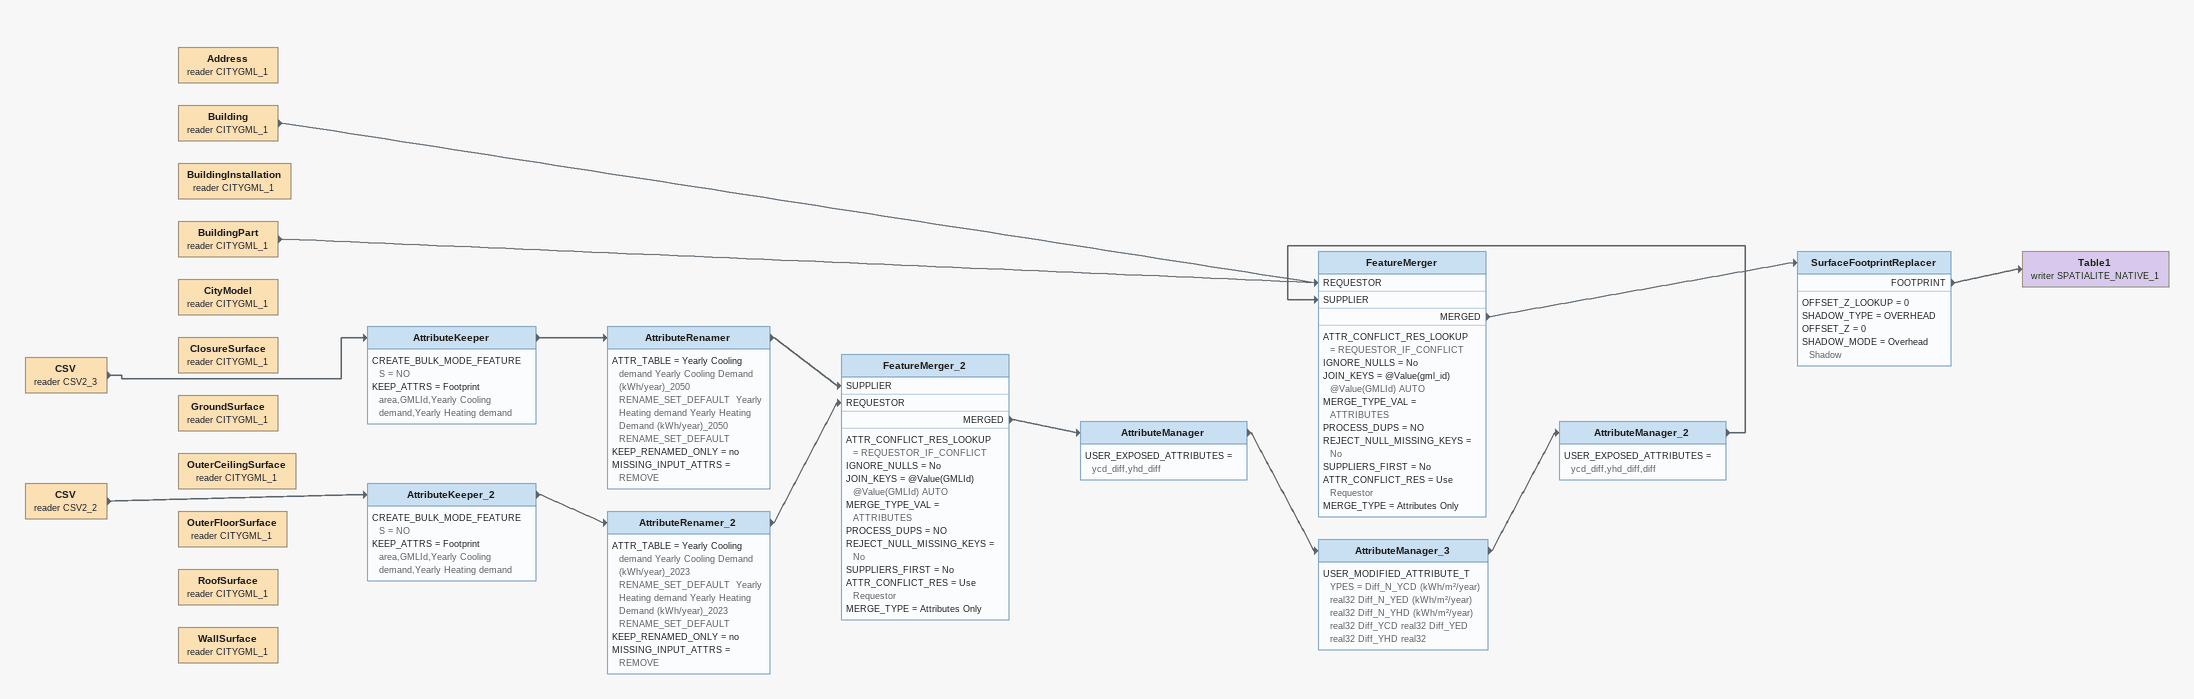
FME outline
CSV (reader CSV2_3)
    -> AttributeKeeper
AttributeKeeper
    CREATE_BULK_MODE_FEATURES = NO
    KEEP_ATTRS = Footprint area,GMLId,Yearly Cooling demand,Yearly Heating demand
    -> AttributeRenamer
AttributeRenamer
    ATTR_TABLE = Yearly Cooling demand Yearly Cooling Demand (kWh/year)_2050 RENAME_SET_DEFAULT  Yearly Heating demand Yearly Heating Demand (kWh/year)_2050 RENAME_SET_DEFAULT
    KEEP_RENAMED_ONLY = no
    MISSING_INPUT_ATTRS = REMOVE
    -> FeatureMerger_2 [SUPPLIER]
CSV (reader CSV2_2)
    -> AttributeKeeper_2
AttributeKeeper_2
    CREATE_BULK_MODE_FEATURES = NO
    KEEP_ATTRS = Footprint area,GMLId,Yearly Cooling demand,Yearly Heating demand
    -> AttributeRenamer_2
AttributeRenamer_2
    ATTR_TABLE = Yearly Cooling demand Yearly Cooling Demand (kWh/year)_2023 RENAME_SET_DEFAULT  Yearly Heating demand Yearly Heating Demand (kWh/year)_2023 RENAME_SET_DEFAULT
    KEEP_RENAMED_ONLY = no
    MISSING_INPUT_ATTRS = REMOVE
    -> FeatureMerger_2 [REQUESTOR]
FeatureMerger_2
    ATTR_CONFLICT_RES_LOOKUP = REQUESTOR_IF_CONFLICT
    IGNORE_NULLS = No
    JOIN_KEYS = @Value(GMLId) @Value(GMLId) AUTO
    MERGE_TYPE_VAL = ATTRIBUTES
    PROCESS_DUPS = NO
    REJECT_NULL_MISSING_KEYS = No
    SUPPLIERS_FIRST = No
    ATTR_CONFLICT_RES = Use Requestor
    MERGE_TYPE = Attributes Only
    MERGED -> AttributeManager
AttributeManager
    USER_EXPOSED_ATTRIBUTES = ycd_diff,yhd_diff
    -> AttributeManager_3
AttributeManager_3
    USER_MODIFIED_ATTRIBUTE_TYPES = Diff_N_YCD (kWh/m²/year) real32 Diff_N_YED (kWh/m²/year) real32 Diff_N_YHD (kWh/m²/year) real32 Diff_YCD real32 Diff_YED real32 Diff_YHD real32
    -> AttributeManager_2
AttributeManager_2
    USER_EXPOSED_ATTRIBUTES = ycd_diff,yhd_diff,diff
    -> FeatureMerger [SUPPLIER]
Address (reader CITYGML_1)
Building (reader CITYGML_1)
    -> FeatureMerger [REQUESTOR]
BuildingInstallation (reader CITYGML_1)
BuildingPart (reader CITYGML_1)
    -> FeatureMerger [REQUESTOR]
FeatureMerger
    ATTR_CONFLICT_RES_LOOKUP = REQUESTOR_IF_CONFLICT
    IGNORE_NULLS = No
    JOIN_KEYS = @Value(gml_id) @Value(GMLId) AUTO
    MERGE_TYPE_VAL = ATTRIBUTES
    PROCESS_DUPS = NO
    REJECT_NULL_MISSING_KEYS = No
    SUPPLIERS_FIRST = No
    ATTR_CONFLICT_RES = Use Requestor
    MERGE_TYPE = Attributes Only
    MERGED -> SurfaceFootprintReplacer
SurfaceFootprintReplacer
    OFFSET_Z_LOOKUP = 0
    SHADOW_TYPE = OVERHEAD
    OFFSET_Z = 0
    SHADOW_MODE = Overhead Shadow
    FOOTPRINT -> Table1 (writer SPATIALITE_NATIVE_1)
Table1 (writer SPATIALITE_NATIVE_1)
CityModel (reader CITYGML_1)
ClosureSurface (reader CITYGML_1)
GroundSurface (reader CITYGML_1)
OuterCeilingSurface (reader CITYGML_1)
OuterFloorSurface (reader CITYGML_1)
RoofSurface (reader CITYGML_1)
WallSurface (reader CITYGML_1)
